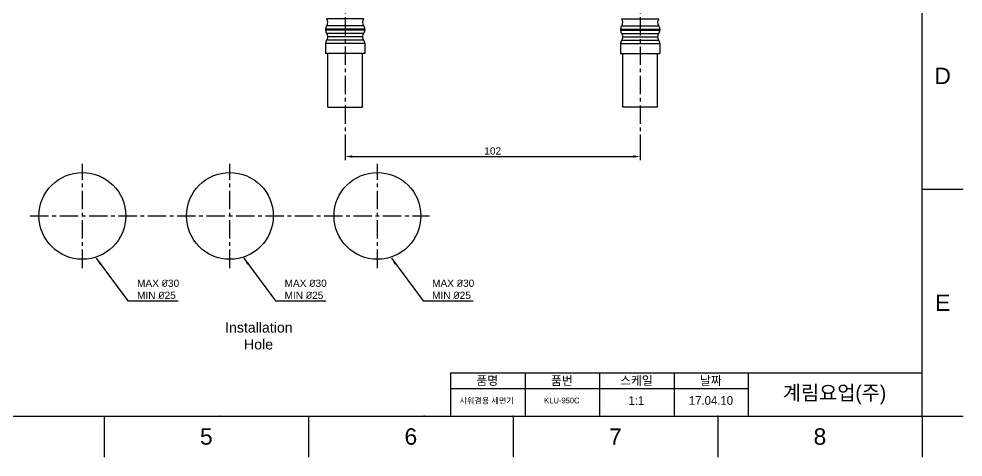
# Model space of a CAD drawing. Header units: millimetres. Extents: x 601 to 1195, y -13 to 407.
# Drawn here: x 868.6 to 1195, y -13.3 to 138.1 of the extents above; entities that cross this region are included whole.
import ezdxf

# ---------------------------------------------------------------- set-up
doc = ezdxf.new("R2010")
doc.units = ezdxf.units.MM
doc.header["$LTSCALE"] = 0.1
doc.linetypes.add('CENTERX2', pattern=[101.6, 63.5, -12.7, 12.7, -12.7])
for name, color, linetype in [('02___PRT_ALL_AXES', 7, 'Continuous'), ('CENTER', 1, 'CENTERX2'), ('DIM', 3, 'Continuous'), ('FORM', 7, 'Continuous'), ('TEXT', 2, 'Continuous')]:
    doc.layers.add(name, color=color, linetype=linetype)
doc.styles.get("Standard").update_dxf_attribs({"font": 'arial.ttf'})
doc.dimstyles.new('ISO-25', dxfattribs={"dimtxt": 2.5, "dimasz": 2.5, "dimexe": 1.25, "dimexo": 0.625, "dimtad": 1, "dimtxsty": 'Standard', "dimcen": 2.5, "dimadec": 0, "dimazin": 0, "dimtfac": 1, "dimtmove": 0, "dimatfit": 3, "dimfxl": 0, "dimarcsym": 0})

# ---------------------------------------------------------------- blocks, each defined once
blk = doc.blocks.new('*D12')
at = {"layer": 'Defpoints', "color": 0}
for p in [(981.39, 98.76), (1083.39, 98.76), (1083.39, 90.53)]:
    blk.add_point(p, dxfattribs=at)
at = {"layer": 'DIM', "color": 0, "lineweight": -2}
for p, q in [((981.39, 98.14), (981.39, 89.28)), ((1083.39, 98.14), (1083.39, 89.28)), ((983.89, 90.53), (1080.89, 90.53))]:
    blk.add_line(p, q, dxfattribs=at)
at = {"layer": 'DIM', "color": 0}
for points in [[(983.89, 90.95), (983.89, 90.12), (981.39, 90.53)], [(1080.89, 90.95), (1080.89, 90.12), (1083.39, 90.53)]]:
    blk.add_solid(points, dxfattribs=at)
at = {"layer": 'DIM', "color": 0, "insert": (1032.39, 92.43), "char_height": 2.5, "attachment_point": 5}
blk.add_mtext('102', dxfattribs=at)

msp = doc.modelspace()

# ---------------------------------------------------------------- linework, layer by layer
for p, q in [((1180.867, 0.869), (1180.867, 392.586)), ((1180.867, 79.213), (1195.008, 79.213)), ((615.21, 0.869), (1180.867, 0.869)), ((898.039, 0.869), (898.039, -13.272)), ((968.746, 0.869), (968.746, -13.272)), ((1039.453, 0.869), (1039.453, -13.272)), ((1110.16, 0.869), (1110.16, -13.272)), ((1180.867, 0.869), (1195.008, 0.869)), ((1180.867, 0.869), (1180.867, -13.272))]:
    msp.add_line(p, q)
at = {"color": 7, "linetype": 'Continuous'}
for p, q in [((987.775, 138.05), (975.007, 138.05)), ((1077.007, 138.05), (1089.775, 138.05)), ((988.159, 134.527), (974.623, 134.527)), ((974.623, 134.527), (974.623, 134.202)), ((988.159, 134.202), (974.623, 134.202)), ((987.775, 135.695), (975.007, 135.695)), ((988.159, 134.527), (988.159, 134.202)), ((1076.623, 134.527), (1090.159, 134.527)), ((1076.623, 134.527), (1076.623, 134.202)), ((1076.623, 134.202), (1090.159, 134.202)), ((1077.007, 135.695), (1089.775, 135.695)), ((1090.159, 134.527), (1090.159, 134.202)), ((987.775, 133.015), (975.007, 133.015)), ((987.775, 130.736), (975.007, 130.736)), ((987.391, 131.875), (975.391, 131.875)), ((1077.007, 133.015), (1089.775, 133.015)), ((1077.007, 130.736), (1089.775, 130.736)), ((1077.391, 131.875), (1089.391, 131.875)), ((988.159, 129.548), (974.623, 129.548)), ((974.623, 129.548), (974.623, 126.125)), ((988.159, 129.548), (988.159, 126.125)), ((1076.623, 129.548), (1090.159, 129.548)), ((1076.623, 129.548), (1076.623, 126.125)), ((1090.159, 129.548), (1090.159, 126.125)), ((988.159, 126.125), (974.623, 126.125)), ((1076.623, 126.125), (1090.159, 126.125))]:
    msp.add_line(p, q, dxfattribs=at)
for centre in [(890.532, 70.025), (941.532, 70.025), (992.532, 70.025)]:
    msp.add_circle(centre, 15)
for centre, start, end in [((973.393, 136.873), 323.87348, 36.12652), ((989.389, 136.873), 143.87348, 216.12652), ((1075.393, 136.873), 323.87348, 36.12652), ((1091.389, 136.873), 143.87348, 216.12652), ((976.62, 134.517), 143.87348, 179.73072), ((976.62, 134.193), 179.73072, 216.12652), ((986.162, 134.517), 0.26928, 36.12652), ((986.162, 134.193), 323.87348, 0.26928), ((1078.62, 134.517), 143.87348, 179.73072), ((1078.62, 134.193), 179.73072, 216.12652), ((1088.162, 134.517), 0.26928, 36.12652), ((1088.162, 134.193), 323.87348, 0.26928), ((976.62, 129.558), 143.87348, 180.26928), ((973.393, 131.837), 1.09059, 36.12652), ((973.393, 131.913), 323.87348, 358.90941), ((989.389, 131.837), 143.87348, 178.90941), ((989.389, 131.913), 181.09059, 216.12652), ((986.162, 129.558), 359.73072, 36.12652), ((1078.62, 129.558), 143.87348, 180.26928), ((1075.393, 131.837), 1.09059, 36.12652), ((1075.393, 131.913), 323.87348, 358.90941), ((1091.389, 131.837), 143.87348, 178.90941), ((1091.389, 131.913), 181.09059, 216.12652), ((1088.162, 129.558), 359.73072, 36.12652)]:
    msp.add_arc(centre, 1.998, start, end, dxfattribs=at)
for p in [(1180.867, 79.213), (938.039, 0.869), (1008.746, 0.869), (1039.453, 0.869), (1110.16, 0.869)]:
    msp.add_point(p)
at = {"layer": '02___PRT_ALL_AXES', "color": 7, "linetype": 'Continuous'}
for p, q in [((975.391, 107.609), (975.391, 126.125)), ((987.391, 107.609), (987.391, 126.125)), ((1077.391, 107.609), (1077.391, 126.125)), ((1089.391, 107.609), (1089.391, 126.125)), ((975.391, 107.609), (987.391, 107.609)), ((1089.391, 107.609), (1077.391, 107.609))]:
    msp.add_line(p, q, dxfattribs=at)
at = {"layer": 'CENTER'}
for p, q in [((981.391, 199.64), (981.391, 98.764)), ((1083.391, 199.64), (1083.391, 98.764)), ((890.532, 52.025), (890.532, 88.025)), ((941.532, 52.025), (941.532, 88.025)), ((992.532, 52.025), (992.532, 88.025)), ((872.532, 70.025), (1010.532, 70.025))]:
    msp.add_line(p, q, dxfattribs=at)
at = {"layer": 'FORM'}
for p, q in [((1017.788, 15.869), (1180.867, 15.869)), ((1017.788, 15.869), (1017.788, 0.869)), ((1043.558, 15.869), (1043.558, 0.869)), ((1069.327, 15.869), (1069.327, 0.869)), ((1095.097, 15.869), (1095.097, 0.869)), ((1120.867, 0.869), (1120.867, 15.869)), ((1120.867, 0.869), (1120.867, 15.869)), ((1017.788, 10.369), (1120.867, 10.369))]:
    msp.add_line(p, q, dxfattribs=at)

# ---------------------------------------------------------------- texts
at = {"char_height": 5.657, "attachment_point": 5}
for s, width, insert in [('D', 10, (1187.937, 118.384)), ('E', 10, (1187.937, 40.041)), ('6', 50, (1004.099, -6.202)), ('8', 50, (1145.513, -6.202)), ('5', 50, (933.392, -6.202)), ('7', 50, (1074.806, -6.202))]:
    msp.add_mtext_dynamic_manual_height_columns(s, width=width, gutter_width=12.5, heights=[0], dxfattribs=dict(at, insert=insert))
at = {"layer": 'DIM', "char_height": 2.5, "attachment_point": 7}
for insert in [(909.427, 41.306), (960.427, 41.306), (1011.427, 41.306)]:
    msp.add_mtext('MAX {\\fISOCPEUR|b0|i0|c0|p34;%%C}30\\PMIN {\\fISOCPEUR|b0|i0|c0|p34;%%C}25', dxfattribs=dict(at, insert=insert))
at = {"layer": 'TEXT', "insert": (937.083, 33.242), "char_height": 3.5, "attachment_point": 1}
msp.add_mtext_dynamic_manual_height_columns('{\\W2.03891; }Installation \\P{\\W6.86844; }Hole', width=28.12245, gutter_width=12.5, heights=[0], dxfattribs=at)
at = {"layer": 'TEXT', "linetype": 'CENTERX2', "attachment_point": 5}
for s, insert, char_height in [('{\\fHYGothic-Medium|b0|i0|c129|p18;품명}', (1030.519, 12.974), 3), ('{\\fHYGothic-Medium|b0|i0|c129|p18;품번}', (1056.289, 12.974), 3), ('{\\fHYGothic-Medium|b0|i0|c129|p18;스케일}', (1082.058, 12.974), 3), ('{\\fHYGothic-Medium|b0|i0|c129|p18;날짜}', (1107.828, 12.974), 3), ('{\\fHYGothic-Medium|b0|i0|c129|p18;계림요업(주)}', (1150.541, 8.199), 5), ('{\\fHYGothic-Medium|b0|i0|c129|p18;샤워겸용 세면기}', (1030.285, 6.087), 2), ('{\\fHYGothic-Medium|b0|i0|c129|p18;KLU-950C}', (1056.289, 6.271), 2), ('{\\fHYGothic-Medium|b0|i0|c129|p18;1:1}', (1082.058, 6.263), 3), ('{\\fHYGothic-Medium|b0|i0|c129|p18;17.04.10}', (1107.828, 6.263), 3)]:
    msp.add_mtext_dynamic_manual_height_columns(s, width=60, gutter_width=12.5, heights=[0], dxfattribs=dict(at, insert=insert, char_height=char_height))

# ---------------------------------------------------------------- dimensions: what is measured, and where the dimension line sits
at = {"layer": 'DIM'}
dim = msp.add_linear_dim(base=(1083.391, 90.533), p1=(981.391, 98.764), p2=(1083.391, 98.764), dimstyle='ISO-25', dxfattribs=at)
dim.commit()
dim.dimension.update_dxf_attribs({"geometry": '*D12', "text_midpoint": (1032.391, 92.434)})

# ---------------------------------------------------------------- leaders
at = {"layer": 'DIM', "annotation_type": 0, "has_hookline": 1, "hookline_direction": 0, "text_width": 14.247}
for points in [[(895.348, 55.41), (906.302, 40.681), (908.802, 40.681)], [(946.348, 55.41), (957.302, 40.681), (959.802, 40.681)], [(997.348, 55.41), (1008.302, 40.681), (1010.802, 40.681)]]:
    msp.add_leader(points, dimstyle='ISO-25', dxfattribs=at)

doc.saveas('drawing.dxf')
